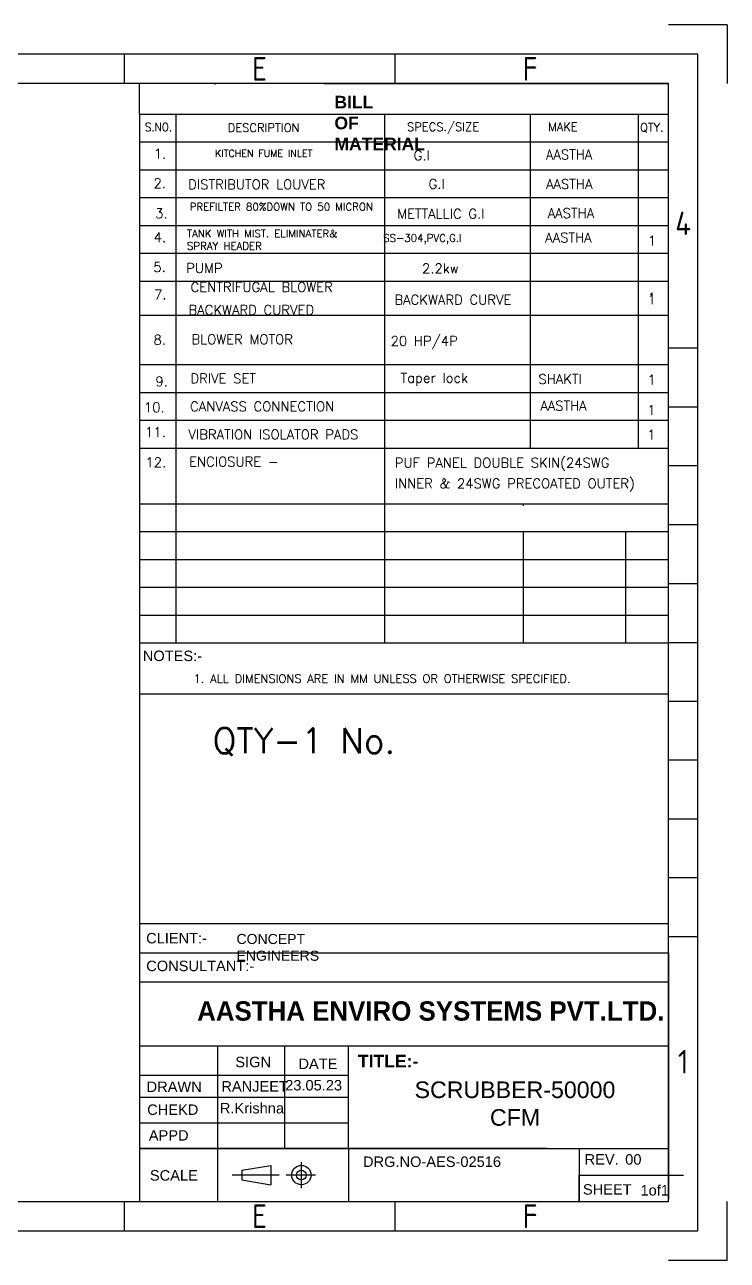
# Model space of a CAD drawing. Extents: x 40132 to 46456, y -234 to 4237.
# Drawn here: x 43913 to 46456, y -234 to 4237 of the extents above; entities that cross this region are included whole.
import ezdxf
from ezdxf.enums import TextEntityAlignment as Align

# ---------------------------------------------------------------- set-up
doc = ezdxf.new("R2010")
doc.units = 0
doc.header["$LTSCALE"] = 5
doc.layers.get('0').update_dxf_attribs({"linetype": 'CONTINUOUS'})
doc.layers.add('TEXT', color=5, linetype='CONTINUOUS')
doc.styles.add('BAUHAUS', font='')
doc.styles.add('ISOCP', font='isocp.shx')
doc.styles.add('ROMANS', font='romans.shx', dxfattribs={"width": 0.85, "height": 75})
doc.styles.get("Standard").update_dxf_attribs({"font": 'romans.shx', "height": 45})
doc.styles.get('BAUHAUS').set_extended_font_data('Bauhaus Md BT', bold=True)

msp = doc.modelspace()

# ---------------------------------------------------------------- linework, layer by layer
at = {"color": 0}
for p, q in [((46455.6, 4236.8), (46242.7, 4236.8)), ((46455.6, 4236.8), (46455.6, 4023.8)), ((44273.2, 4130.3), (44273.2, 4023.8)), ((45252.6, 4130.3), (45252.6, 4023.8)), ((44328.6, 3913.3), (44328.6, 4023.8)), ((44328.6, 3913.3), (46242.7, 3913.3)), ((44328.6, 3913.3), (44328.6, -21.5)), ((44460.6, 3913.3), (44460.6, 1999.8)), ((45215.5, 3913.3), (45215.5, 1999.8)), ((45742.5, 3912), (45742.5, 2703.5)), ((46132.8, 3912.8), (46132.8, 2704.3)), ((44328.6, 3812.6), (46242.7, 3812.6)), ((44328.6, 3711.9), (46242.7, 3711.9)), ((44328.6, 3611.2), (46242.7, 3611.2)), ((44328.6, 3510.5), (46242.7, 3510.5)), ((44328.6, 3409.8), (46242.7, 3409.8)), ((44328.6, 3309), (46242.7, 3309)), ((44329, 3185.1), (46243.1, 3185.1)), ((46349.2, 3065.7), (46242.7, 3065.7)), ((46349.2, 936.6), (46349.2, 3065.7)), ((44328.6, 3006.9), (46242.7, 3006.9)), ((44328.6, 2906.2), (46242.7, 2906.2)), ((46349.2, 2852.8), (46242.7, 2852.8)), ((44328.6, 2805.5), (46242.7, 2805.5)), ((44328.6, 2704.8), (46242.7, 2704.8)), ((46349.2, 2639.9), (46242.7, 2639.9)), ((44328.6, 2503.4), (46242.7, 2503.4)), ((45716.9, 2503.4), (45716.9, 2495.6)), ((46349.2, 2426.9), (46242.7, 2426.9)), ((44328.6, 2402.7), (46242.7, 2402.7)), ((45716.9, 2402.7), (45716.9, 1999.8)), ((46086.9, 2402.7), (46086.9, 1999.8)), ((44328.6, 2301.9), (46242.7, 2301.9)), ((44328.6, 2201.2), (46242.7, 2201.2)), ((46349.2, 2214), (46242.7, 2214)), ((44328.6, 2100.5), (46242.7, 2100.5)), ((44328.6, 1999.8), (46242.7, 1999.8)), ((46242.7, 2001.2), (46349.2, 2001.2)), ((44328.6, 1815.6), (46242.7, 1815.6)), ((46349.2, 1788.2), (46242.7, 1788.2)), ((46349.2, 1575.3), (46242.7, 1575.3)), ((46349.2, 1362.4), (46242.7, 1362.4)), ((46349.2, 1149.5), (46242.7, 1149.5)), ((44328.6, 984.3), (44328.6, -21.5)), ((44328.6, 984.3), (46242.7, 984.3)), ((46349.2, 936.6), (46242.7, 936.6)), ((44328.6, 878.7), (46121.3, 878.7)), ((44450, 878.7), (46242.7, 878.7)), ((46242.7, 878.7), (46242.7, -13.4)), ((44328.6, 773.2), (46242.7, 773.2)), ((44328.6, 541.3), (46121.3, 541.3)), ((44450, 541.3), (46242.7, 541.3)), ((44611.2, 541.3), (44611.2, 169.8)), ((44853.8, 541.3), (44853.8, 169.8)), ((45084.2, 540.8), (45084.2, 169.3)), ((44328.6, 435.8), (45084.2, 435.8)), ((44328.6, 355.5), (45084.2, 355.5)), ((44328.6, 262.7), (45084.2, 262.7)), ((44328.6, 169.8), (46242.7, 169.8)), ((45803.2, 169.8), (44328.6, 169.8)), ((44611.2, 169.8), (44611.2, -21.5)), ((45084.3, 169.8), (45084.3, -21.5)), ((45803.2, 169.8), (46242.7, 169.8)), ((45919.3, 169.8), (45919.3, -21.5)), ((46242.7, 169.8), (46242.7, 42.2)), ((44698.5, 91.6), (44803.9, 109.1)), ((44698.5, 91.6), (44698.5, 56.4)), ((44803.9, 109.1), (44803.9, 38.9)), ((44698.5, 56.4), (44803.9, 38.9)), ((44914.1, 74), (44914.7, 74)), ((44914.4, 73.7), (44914.4, 74.3)), ((44273.2, -21.5), (44273.2, -128)), ((44341.8, -21.5), (46242.7, -21.5)), ((44450, -21.5), (46242.7, -21.5)), ((45252.6, -21.5), (45252.6, -128)), ((45658.9, -20.7), (45658.9, -21.5)), ((45962.3, -20.7), (45962.3, -21.5)), ((46455.6, -234.5), (46455.6, -21.5)), ((46242.7, -234.5), (46455.6, -234.5))]:
    msp.add_line(p, q, dxfattribs=at)
at = {"color": 0, "ltscale": 150}
msp.add_line((44995, 4023.9), (46242.7, 4023.9), dxfattribs=at)
at = {"color": 0, "ltscale": 300}
for p, q in [((44914.4, 26.7), (44914.4, 120.9)), ((44834.2, 74), (44663.5, 74)), ((44965.9, 74), (44859.7, 74))]:
    msp.add_line(p, q, dxfattribs=at)
at = {"color": 0}
for points in [[(46349.2, -128), (46349.2, 4130.3), (40238.5, 4130.3), (40238.5, -128)], [(46242.7, -21.5), (46242.7, 4023.8), (40345, 4023.8), (40345, -21.5)]]:
    msp.add_lwpolyline(points, close=True, dxfattribs=at)
for points in [[(46242.7, 400.8), (46242.7, 302)], [(46242.7, 315.5), (46242.7, 210.1)]]:
    msp.add_lwpolyline(points, dxfattribs=at)
msp.add_circle((44914.4, 74), 35.1, dxfattribs=at)
at = {"color": 0, "ltscale": 250}
msp.add_circle((44914.4, 73.7), 17.6, dxfattribs=at)
at = {"layer": 'TEXT', "color": 0}
for p, q in [((45919.3, -21.5), (45919.3, 74.1)), ((45919.3, 74.1), (46297.6, 74.1))]:
    msp.add_line(p, q, dxfattribs=at)

# ---------------------------------------------------------------- texts
at = {"color": 0, "style": 'ISOCP'}
for s, p in [('E', (44762.9, 4077.1)), ('F', (45742.3, 4077.1)), ('4', (46295.9, 3518.2)), ('1', (46295.9, 484.1)), ('E', (44762.9, -74.8)), ('F', (45742.3, -74.8))]:
    msp.add_text(s, height=85.2, dxfattribs=at).set_placement(p, align=Align.MIDDLE)
at = {"color": 0, "width": 0.9}
msp.add_text('S.NO.', height=30.4, dxfattribs=at).set_placement((44348.2, 3851))
at = {"color": 0}
for s, height, p in [('DESCRIPTION', 30.399, (44648.1, 3848.9)), (' SPECS./SIZE', 30.399, (45276.1, 3852)), ('MAKE', 30.4, (45807.5, 3851.9)), ('QTY.', 30.4, (46139.8, 3850.2)), ('SS-304,PVC,G.I', 27, (45210.5, 3451.4)), ('1. ALL DIMENSIONS ARE IN MM UNLESS OR OTHERWISE SPECIFIED.', 30.399, (44524.1, 1855.3)), ('QTY-1 No.', 91.2, (44593.2, 1600.5))]:
    msp.add_text(s, height=height, dxfattribs=at).set_placement(p)
at = {"color": 0, "ltscale": 150, "insert": (44600.2, 4023.8), "char_height": 2.366, "width": 1642.521, "attachment_point": 1, "style": 'ROMANS'}
msp.add_mtext('\\pt3450;ED ', dxfattribs=at)
at = {"color": 0}
for s, insert, char_height, width, attachment_point in [('{\\fArial|b1|i0|c0|p34;BILL OF MATERIAL}', (45033.9, 3979.4), 45.422, 0.382, 1), ('{\\fArial|b0|i0|c0|p34;NOTES:-}', (44340.5, 1971.9), 37.852, 0.382, 1), ('{\\fArial|b0|i0|c0|p34;CLIENT:-}', (44352.5, 950.1), 37.852, 0.382, 1), ('{\\fArial|b0|i0|c0|p34;CONCEPT ENGINEERS}', (44679.5, 946.5), 36.374, 0.368, 1), ('{\\fArial|b0|i0|c0|p34;CONSULTANT:-}', (44352.9, 849.7), 37.852, 0.382, 1), ('{\\fArial|b0|i0|c0|p34;SIGN}', (44675.3, 502.1), 37.852, 0.382, 1), ('{\\fArial|b0|i0|c0|p34;DATE}', (44903.7, 495.5), 37.852, 0.382, 1), ('{\\fArial|b1|i0|c0|p34;TITLE:-}', (45119.1, 509.1), 45.422, 0.382, 1), ('{\\fArial|b0|i0|c0|p34;DRAWN}', (44354.2, 412.5), 37.852, 0.382, 1), ('{\\fArial|b0|i0|c0|p34;RANJEET}', (44624.9, 413.9), 37.852, 188.433, 1), ('{\\fArial|b0|i0|c0|p34;23.05.23}', (44855.8, 417.9), 37.852, 0.382, 1), ('{\\fArial|b0|i0|c0|p34;SCRUBBER-50000 CFM}', (45687.4, 412.6), 60, 0.382, 2), ('{\\fArial|b0|i0|c0|p34;CHEKD}', (44356.4, 329.5), 37.852, 0.382, 1), ('{\\fArial|b0|i0|c0|p34;R.Krishna}', (44619.4, 334.9), 37.852, 0.382, 1), ('{\\fArial|b0|i0|c0|p34;APPD}', (44362.3, 236.4), 37.852, 0.382, 1), ('{\\fArial|b0|i0|c0|p34;DRG.NO-AES-02516}', (45137.3, 141.2), 37.852, 0.382, 1), ('{\\fArial|b0|i0|c0|p34;REV.}', (45939.2, 150), 37.852, 0.382, 1), ('{\\fArial|b0|i0|c0|p34;  00}', (46086.2, 149.5), 37.852, 0.382, 1), ('{\\fArial|b0|i0|c0|p34;SCALE}', (44366.2, 91.8), 37.852, 0.382, 1), ('{\\fArial|b0|i0|c0|p34;SHEET\\Fromans|c0; }', (45933.2, 41), 37.852, 0.382, 1), ('{\\fArial|b0|i0|c0|p34;1of1 }', (46141.6, 37.8), 37.852, 0.382, 1)]:
    msp.add_mtext(s, dxfattribs=dict(at, insert=insert, char_height=char_height, width=width, attachment_point=attachment_point))
at = {"color": 0, "char_height": 27, "attachment_point": 1}
for s, insert in [('PREFILTER 80%DOWN TO 50 MICRON', (44510.4, 3591.6)), ('TANK WITH MIST. ELIMINATER& SPRAY HEADER', (44500.3, 3494.5))]:
    msp.add_mtext_dynamic_manual_height_columns(s, width=731.082, gutter_width=225, heights=[0], dxfattribs=dict(at, insert=insert))
at = {"color": 0, "insert": (45382.6, 667.3), "char_height": 70.025, "width": 1595.657, "attachment_point": 5, "style": 'BAUHAUS'}
msp.add_mtext('AASTHA ENVIRO SYSTEMS PVT.LTD.', dxfattribs=at)
at = {"layer": 'TEXT', "color": 0}
for s, height, p in [('1.', 35, (44380.4, 3752.4)), (' KITCHEN FUME INLET ', 25.2, (44584.6, 3759.1)), (' G.I', 35, (45296.7, 3746.2)), ('AASTHA', 35, (45799.3, 3749.6)), ('2.', 35, (44379.1, 3645.6)), ('DISTRIBUTOR LOUVER', 35, (44504.7, 3641.2)), ('G.I', 35, (45374.7, 3643.2)), ('AASTHA', 35, (45799.6, 3642.5)), ('3.', 35, (44385, 3536.5)), ('METTALLIC G.I', 35, (45260.6, 3534.9)), ('AASTHA', 35, (45805.8, 3537.3)), ('4.', 35, (44379.9, 3449.7)), ('AASTHA', 35, (45796.7, 3449.2)), ('1', 35, (46168.4, 3437.4)), ('5.', 35, (44378.5, 3342.4)), ('PUMP', 35, (44497.6, 3338.4)), ('2.2kw', 35, (45350.8, 3337.2)), ('7.', 35, (44381, 3242.8)), ('CENTRIFUGAL BLOWER ', 35, (44513.5, 3269.6)), ('1', 35, (46167.1, 3231.9)), ('BACKWARD CURVED ', 35, (44505.8, 3187.2)), ('BACKWARD CURVE ', 35, (45251, 3223.9)), ('1', 35, (46167.8, 3225.1)), ('8.', 35, (44379, 3079.1)), ('BLOWER MOTOR', 35, (44516.3, 3080.6)), ('20 HP/4P ', 35, (45237.4, 3074.8)), ('9.', 35, (44386.1, 2928.5)), ('DRIVE SET', 35, (44512.8, 2939.2)), ('Taper lock ', 35, (45273.1, 2941.3)), ('SHAKTI  ', 35, (45772.1, 2936.6)), ('1', 35, (46166.8, 2934.4)), ('10.', 35, (44344.5, 2834.6)), ('CANVASS CONNECTION', 35, (44511.5, 2837.8)), ('AASTHA', 35, (45778.9, 2840.4)), ('1', 35, (46166.2, 2824.8)), ('11.', 35, (44348.8, 2745.2)), ('VIBRATION ISOLATOR PADS', 35, (44505.6, 2736.4)), ('1', 35, (46166.1, 2735.4)), ('12.', 35, (44350.1, 2635.6)), ('ENCIOSURE -', 35, (44508, 2638)), ('PUF PANEL DOUBLE SKIN(24SWG ', 35, (45252.3, 2634)), ('INNER & 24SWG PRECOATED OUTER) ', 35, (45252.3, 2559.1))]:
    msp.add_text(s, height=height, dxfattribs=at).set_placement(p)

doc.saveas('drawing.dxf')
